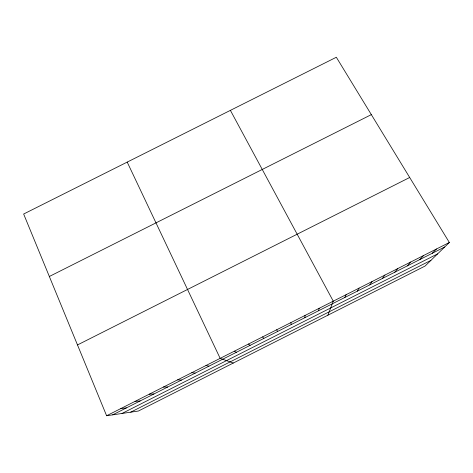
<?xml version="1.0" encoding="UTF-8"?>
<svg xmlns="http://www.w3.org/2000/svg" width="473" height="473" viewBox="0 0 473 473"><rect width="100%" height="100%" fill="white"/><g stroke="black" fill="none" stroke-linecap="round" stroke-linejoin="round"><path stroke-width="0.71" d="M304.89 317.673L305.032 315.45M318.571 310.755L319.151 308.307M327.907 315.195L333.27 301.171L230.392 110.363M344.77 297.511L346.189 294.644M357.281 291.185L359.102 288.116M369.791 284.858L372.015 281.589M382.296 278.538L384.916 275.067M394.795 272.217L397.817 268.546M407.288 265.903L410.706 262.03M419.776 259.588L423.595 255.515M432.257 253.28L436.473 248.999M449.35 242.495L425.056 266.062L138.388 411.031L106.614 415.749L23.65 214.021L336.333 57.251L449.35 242.495L106.614 415.749M112.657 414.851L444.732 246.971M122.004 413.467L437.59 253.906M130.714 412.172L430.933 260.363M77.489 344.935L409.689 177.487M49.34 276.48L371.34 114.626M120.834 408.566L126.433 407.892M135.042 401.382L140.197 400.933M149.243 394.198L153.956 393.974M163.439 387.026L167.708 387.02M177.629 379.849L181.455 380.073M191.813 372.683L195.195 373.126M205.992 365.517L208.93 366.185M233.301 363.033L220.158 358.351L127.202 162.103M234.324 351.191L236.382 352.308M248.479 344.037L250.093 345.373M262.627 336.882L263.804 338.443M276.77 329.734L277.503 331.514M290.901 322.592L291.202 324.59"/></g></svg>
